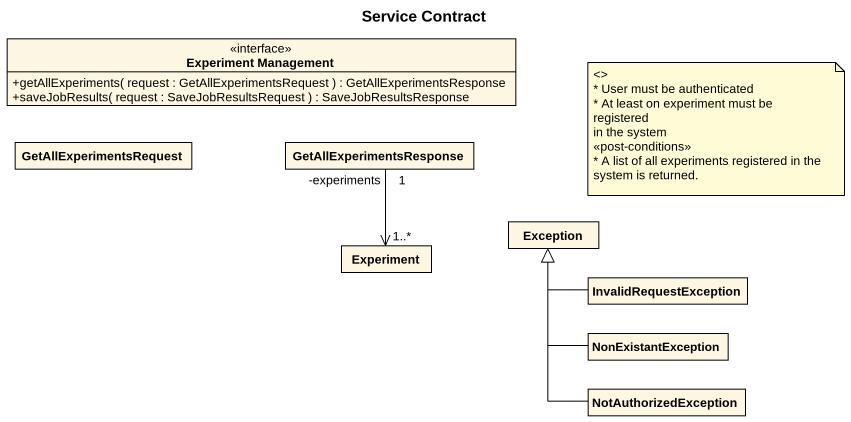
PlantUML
@startuml
title Service Contract
hide circle
hide empty members
skinparam classAttributeIconSize 0
interface "Experiment Management" as Experiment_Management {
  +getAllExperiments( request : GetAllExperimentsRequest ) : GetAllExperimentsResponse
  +saveJobResults( request : SaveJobResultsRequest ) : SaveJobResultsResponse
}
class GetAllExperimentsRequest
class GetAllExperimentsResponse
class Experiment
class "Exception" as Exception_
class InvalidRequestException
class NonExistantException
class NotAuthorizedException
GetAllExperimentsResponse "1\n-experiments" --> "1..*" Experiment
InvalidRequestException -left-|> Exception_
NonExistantException -up-|> Exception_
NotAuthorizedException -up-|> Exception_
note as N1
  <>
  * User must be authenticated
  * At least on experiment must be registered
  in the system
  <<post-conditions>>
  * A list of all experiments registered in the
  system is returned.
end note
@enduml
